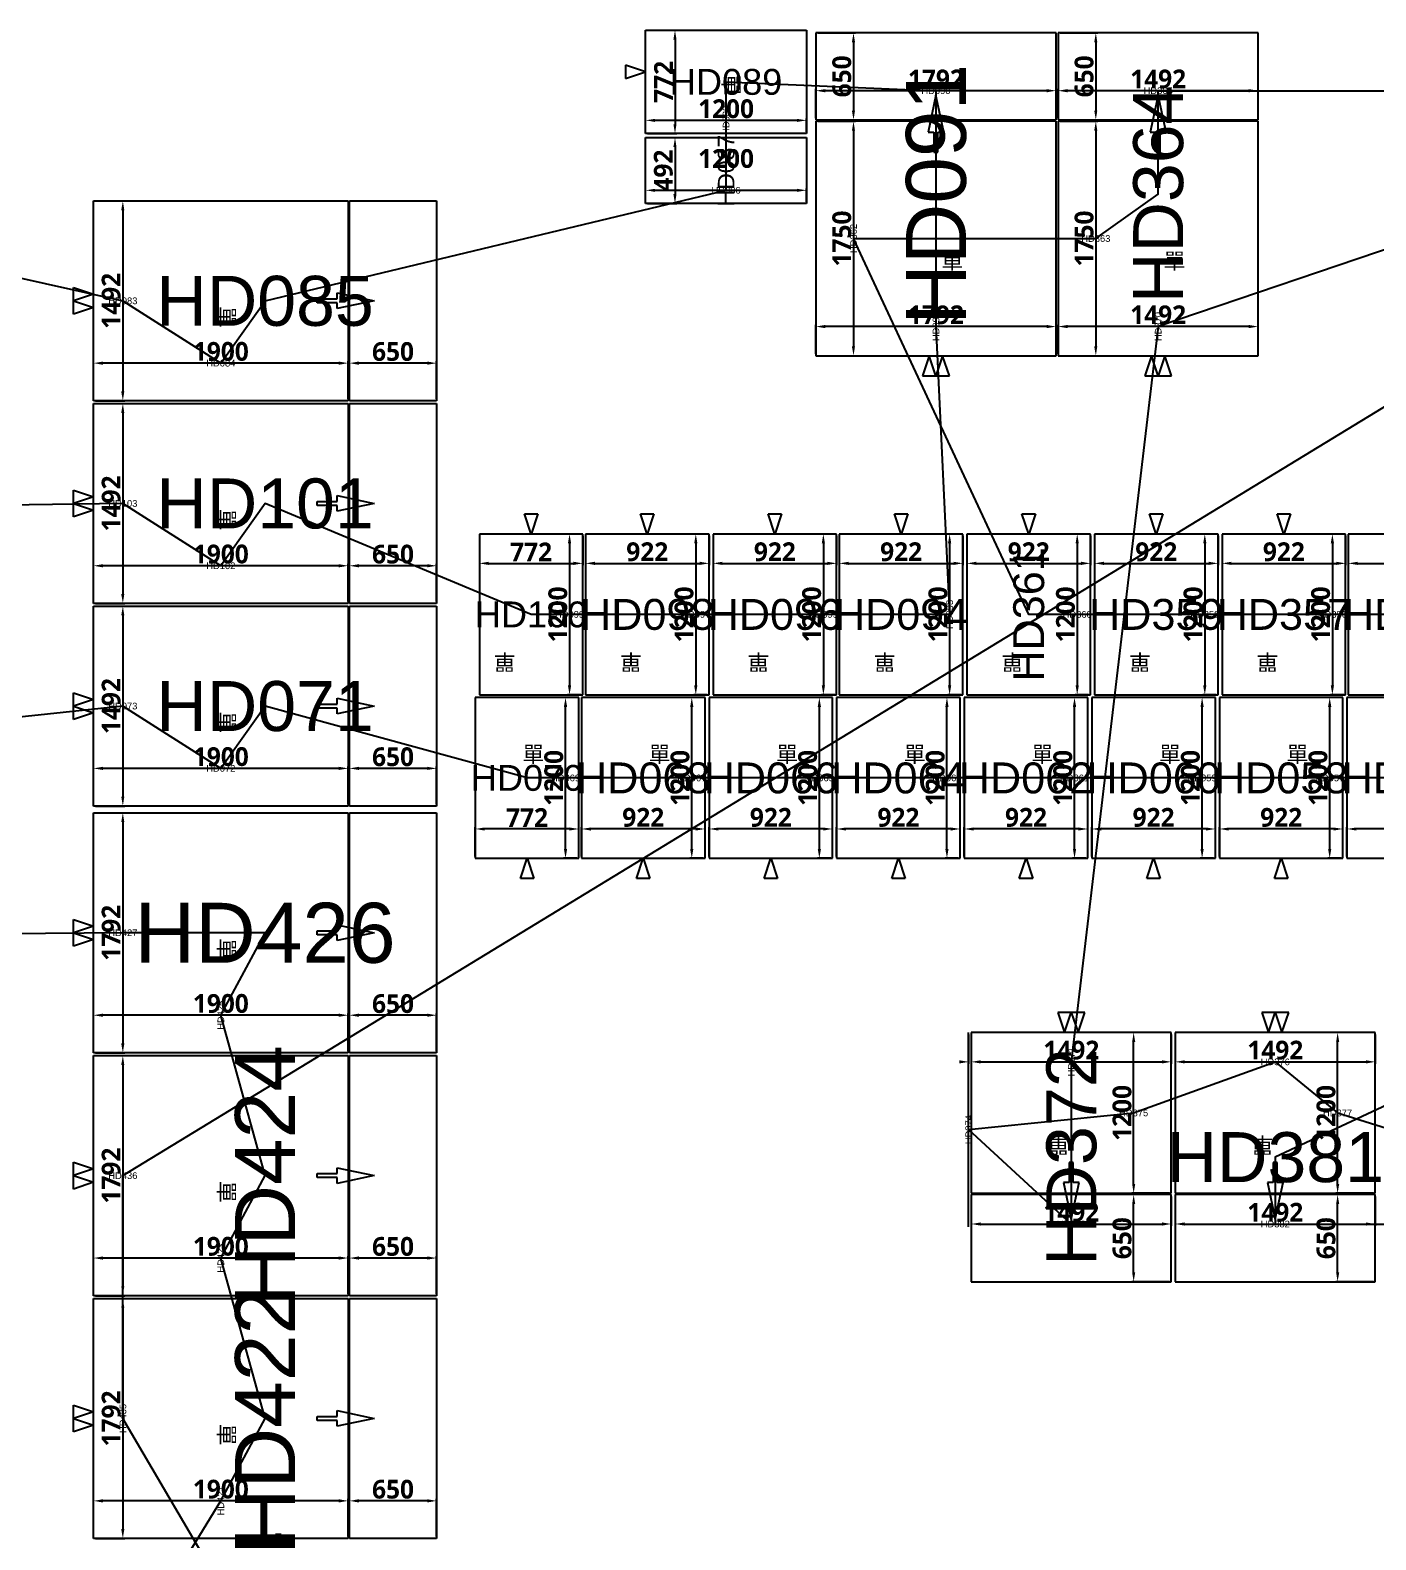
# Model space of a CAD drawing. Header units: millimetres. Extents: x -5972 to 42157, y -1056 to 27932.
# Drawn here: x 13947 to 23987, y 12348 to 23614 of the extents above; entities that cross this region are included whole.
import ezdxf
from ezdxf.enums import TextEntityAlignment as Align

# ---------------------------------------------------------------- set-up
doc = ezdxf.new("R2010")
doc.units = ezdxf.units.MM
for name, color, linetype in [('PREDICTION_ROUTE', 5, 'Continuous'), ('ROUTE_TEXT', 3, 'Continuous'), ('動線', 6, 'Continuous'), ('單層倉', 5, 'Continuous'), ('文字', 7, 'Continuous'), ('標註', 252, 'Continuous')]:
    doc.layers.add(name, color=color, linetype=linetype)
doc.styles.get("Standard").update_dxf_attribs({"font": 'arial.ttf'})
doc.styles.add('新細明體', font='')
doc.styles.add('黑體', font='')
doc.styles.get('新細明體').set_extended_font_data('PMingLiU')
doc.styles.get('黑體').set_extended_font_data('Microsoft JhengHei', bold=True)

msp = doc.modelspace()

# ---------------------------------------------------------------- linework, layer by layer
at = {"layer": 'PREDICTION_ROUTE'}
for points in [[(12619, 22045), (14638, 21594), (15369, 21129), (15699, 21594), (19139, 22419), (19139, 22566), (19139, 22941), (19139, 23228), (20705, 23162), (20705, 22389), (20705, 21402), (20807, 19254), (20445, 19254), (19865, 19254), (19503, 19254), (18913, 19254), (18551, 19254), (17971, 19254), (17684, 19254), (15699, 20082), (15369, 19617), (14638, 20082), (12189, 20046)], [(24243, 19254), (23663, 19254), (23301, 19254), (22711, 19254), (22349, 19254), (21759, 19254), (21397, 19254), (20090, 22059), (21898, 22059), (22363, 22389), (22363, 23162), (24915, 23162)], [(15699, 11442), (14638, 13254), (14638, 15066), (26112, 22059)], [(24300, 22059), (22363, 21402), (21715, 15915), (21715, 15204), (21715, 14705), (20949, 15409), (22180, 15534), (23237, 15915), (23702, 15534), (24759, 15204)], [(24233, 18034), (23643, 18034), (23281, 18034), (22691, 18034), (22329, 18034), (21739, 18034), (21377, 18034), (20787, 18034), (20425, 18034), (19835, 18034), (19473, 18034), (18883, 18034), (18521, 18034), (17941, 18034), (17654, 18034), (15699, 18570), (15369, 18105), (14638, 18570), (12901, 18384)], [(14638, 11442), (15369, 12639), (15699, 13254), (15369, 14451), (15699, 15066), (15369, 16263), (15699, 16878), (14638, 16878), (12901, 16862)], [(24759, 15915), (23237, 15204), (23237, 14705), (24759, 14705)]]:
    msp.add_lwpolyline(points, dxfattribs=at)
at = {"layer": '動線', "lineweight": -3}
for p, q in [((18539, 23303), (18389, 23353)), ((18389, 23353), (18389, 23253)), ((18389, 23253), (18539, 23303)), ((20705, 23128), (20646, 22853)), ((20764, 22853), (20705, 23128)), ((22363, 23128), (22304, 22853)), ((22422, 22853), (22363, 23128)), ((20646, 22853), (20690, 22853)), ((20690, 22853), (20690, 22703)), ((20720, 22703), (20720, 22853)), ((20720, 22853), (20764, 22853)), ((22304, 22853), (22348, 22853)), ((22348, 22853), (22348, 22703)), ((22378, 22703), (22378, 22853)), ((22378, 22853), (22422, 22853)), ((20690, 22703), (20720, 22703)), ((22348, 22703), (22378, 22703)), ((14269, 21594), (14269, 21694)), ((14269, 21694), (14419, 21644)), ((14419, 21644), (14269, 21594)), ((16238, 21609), (16238, 21653)), ((16238, 21653), (16513, 21594)), ((14269, 21494), (14269, 21594)), ((14269, 21594), (14419, 21544)), ((14419, 21544), (14269, 21494)), ((16088, 21579), (16088, 21609)), ((16088, 21609), (16238, 21609)), ((16238, 21579), (16088, 21579)), ((16513, 21594), (16238, 21536)), ((16238, 21536), (16238, 21579)), ((20655, 21184), (20605, 21034)), ((20705, 21034), (20655, 21184)), ((20755, 21184), (20705, 21034)), ((20805, 21034), (20755, 21184)), ((22313, 21184), (22263, 21034)), ((22363, 21034), (22313, 21184)), ((22413, 21184), (22363, 21034)), ((22463, 21034), (22413, 21184)), ((20605, 21034), (20705, 21034)), ((20705, 21034), (20805, 21034)), ((22263, 21034), (22363, 21034)), ((22363, 21034), (22463, 21034)), ((14269, 20082), (14269, 20182)), ((14269, 20182), (14419, 20132)), ((14419, 20132), (14269, 20082)), ((14269, 19982), (14269, 20082)), ((14269, 20082), (14419, 20032)), ((16088, 20067), (16088, 20097)), ((16088, 20097), (16238, 20097)), ((16238, 20067), (16088, 20067)), ((16238, 20097), (16238, 20141)), ((16238, 20141), (16513, 20082)), ((16513, 20082), (16238, 20024)), ((16238, 20024), (16238, 20067)), ((14419, 20032), (14269, 19982)), ((17684, 19854), (17634, 20004)), ((17634, 20004), (17734, 20004)), ((17734, 20004), (17684, 19854)), ((18551, 19854), (18501, 20004)), ((18501, 20004), (18601, 20004)), ((18551, 19854), (18501, 20004)), ((18501, 20004), (18601, 20004)), ((18601, 20004), (18551, 19854)), ((18601, 20004), (18551, 19854)), ((19503, 19854), (19453, 20004)), ((19453, 20004), (19553, 20004)), ((19503, 19854), (19453, 20004)), ((19453, 20004), (19553, 20004)), ((19553, 20004), (19503, 19854)), ((19553, 20004), (19503, 19854)), ((20445, 19854), (20395, 20004)), ((20395, 20004), (20495, 20004)), ((20445, 19854), (20395, 20004)), ((20395, 20004), (20495, 20004)), ((20495, 20004), (20445, 19854)), ((20495, 20004), (20445, 19854)), ((21397, 19854), (21347, 20004)), ((21347, 20004), (21447, 20004)), ((21397, 19854), (21347, 20004)), ((21347, 20004), (21447, 20004)), ((21447, 20004), (21397, 19854)), ((21447, 20004), (21397, 19854)), ((22349, 19854), (22299, 20004)), ((22299, 20004), (22399, 20004)), ((22349, 19854), (22299, 20004)), ((22299, 20004), (22399, 20004)), ((22399, 20004), (22349, 19854)), ((22399, 20004), (22349, 19854)), ((23301, 19854), (23251, 20004)), ((23251, 20004), (23351, 20004)), ((23301, 19854), (23251, 20004)), ((23251, 20004), (23351, 20004)), ((23351, 20004), (23301, 19854)), ((23351, 20004), (23301, 19854)), ((14269, 18570), (14269, 18670)), ((14269, 18670), (14419, 18620)), ((14419, 18620), (14269, 18570)), ((16238, 18585), (16238, 18629)), ((16238, 18629), (16513, 18570)), ((14269, 18470), (14269, 18570)), ((14269, 18570), (14419, 18520)), ((14419, 18520), (14269, 18470)), ((16088, 18555), (16088, 18585)), ((16088, 18585), (16238, 18585)), ((16238, 18555), (16088, 18555)), ((16513, 18570), (16238, 18512)), ((16238, 18512), (16238, 18555)), ((17604, 17284), (17654, 17434)), ((17604, 17284), (17654, 17434)), ((17654, 17434), (17704, 17284)), ((17654, 17434), (17704, 17284)), ((18471, 17284), (18521, 17434)), ((18471, 17284), (18521, 17434)), ((18521, 17434), (18571, 17284)), ((18521, 17434), (18571, 17284)), ((19423, 17284), (19473, 17434)), ((19423, 17284), (19473, 17434)), ((19473, 17434), (19523, 17284)), ((19473, 17434), (19523, 17284)), ((20375, 17284), (20425, 17434)), ((20425, 17434), (20475, 17284)), ((21327, 17284), (21377, 17434)), ((21327, 17284), (21377, 17434)), ((21377, 17434), (21427, 17284)), ((21377, 17434), (21427, 17284)), ((22279, 17284), (22329, 17434)), ((22279, 17284), (22329, 17434)), ((22329, 17434), (22379, 17284)), ((22329, 17434), (22379, 17284)), ((23231, 17284), (23281, 17434)), ((23281, 17434), (23331, 17284)), ((17704, 17284), (17604, 17284)), ((17704, 17284), (17604, 17284)), ((18571, 17284), (18471, 17284)), ((18571, 17284), (18471, 17284)), ((19523, 17284), (19423, 17284)), ((19523, 17284), (19423, 17284)), ((20475, 17284), (20375, 17284)), ((21427, 17284), (21327, 17284)), ((21427, 17284), (21327, 17284)), ((22379, 17284), (22279, 17284)), ((22379, 17284), (22279, 17284)), ((23331, 17284), (23231, 17284)), ((14269, 16878), (14269, 16978)), ((14269, 16978), (14419, 16928)), ((14419, 16928), (14269, 16878)), ((16238, 16893), (16238, 16937)), ((16238, 16937), (16513, 16878)), ((14269, 16778), (14269, 16878)), ((14269, 16878), (14419, 16828)), ((14419, 16828), (14269, 16778)), ((16088, 16863), (16088, 16893)), ((16088, 16893), (16238, 16893)), ((16238, 16863), (16088, 16863)), ((16513, 16878), (16238, 16820)), ((16238, 16820), (16238, 16863)), ((21715, 16284), (21615, 16284)), ((21615, 16284), (21665, 16134)), ((21665, 16134), (21715, 16284)), ((21815, 16284), (21715, 16284)), ((21715, 16284), (21765, 16134)), ((21765, 16134), (21815, 16284)), ((23237, 16284), (23137, 16284)), ((23137, 16284), (23187, 16134)), ((23187, 16134), (23237, 16284)), ((23337, 16284), (23237, 16284)), ((23237, 16284), (23287, 16134)), ((23287, 16134), (23337, 16284)), ((14269, 15066), (14269, 15166)), ((14269, 15166), (14419, 15116)), ((14419, 15116), (14269, 15066)), ((16238, 15081), (16238, 15125)), ((16238, 15125), (16513, 15066)), ((21730, 15165), (21700, 15165)), ((21700, 15165), (21700, 15015)), ((21730, 15015), (21730, 15165)), ((23252, 15165), (23222, 15165)), ((23222, 15165), (23222, 15015)), ((23252, 15015), (23252, 15165)), ((14269, 14966), (14269, 15066)), ((14269, 15066), (14419, 15016)), ((14419, 15016), (14269, 14966)), ((16088, 15051), (16088, 15081)), ((16088, 15081), (16238, 15081)), ((16238, 15051), (16088, 15051)), ((16513, 15066), (16238, 15008)), ((16238, 15008), (16238, 15051)), ((21700, 15015), (21656, 15015)), ((21656, 15015), (21715, 14740)), ((21715, 14740), (21774, 15015)), ((21774, 15015), (21730, 15015)), ((23222, 15015), (23178, 15015)), ((23178, 15015), (23237, 14740)), ((23237, 14740), (23296, 15015)), ((23296, 15015), (23252, 15015)), ((14269, 13254), (14269, 13354)), ((14269, 13354), (14419, 13304)), ((14419, 13304), (14269, 13254)), ((16238, 13269), (16238, 13313)), ((16238, 13313), (16513, 13254)), ((14269, 13154), (14269, 13254)), ((14269, 13254), (14419, 13204)), ((14419, 13204), (14269, 13154)), ((16088, 13239), (16088, 13269)), ((16088, 13269), (16238, 13269)), ((16238, 13239), (16088, 13239)), ((16513, 13254), (16238, 13196)), ((16238, 13196), (16238, 13239))]:
    msp.add_line(p, q, dxfattribs=at)
at = {"layer": '單層倉'}
for p, q in [((18539, 22842), (18539, 23614)), ((18539, 23614), (19739, 23614)), ((19739, 23614), (19739, 22842)), ((21601, 23594), (19809, 23594)), ((19809, 23594), (19809, 22944)), ((21601, 22944), (21601, 23594)), ((23109, 23594), (21617, 23594)), ((21617, 23594), (21617, 22944)), ((23109, 22944), (23109, 23594)), ((19809, 22944), (21601, 22944)), ((21601, 22934), (19809, 22934)), ((19809, 22934), (19809, 21184)), ((21601, 21184), (21601, 22934)), ((21617, 22944), (23109, 22944)), ((23109, 22934), (21617, 22934)), ((21617, 22934), (21617, 21184)), ((23109, 21184), (23109, 22934)), ((19739, 22842), (18539, 22842)), ((18539, 22320), (18539, 22812)), ((18539, 22812), (19739, 22812)), ((19739, 22812), (19739, 22320)), ((14419, 20848), (14419, 22340)), ((14419, 22340), (16319, 22340)), ((16319, 22340), (16319, 20848)), ((16329, 20848), (16329, 22340)), ((16329, 22340), (16979, 22340)), ((16979, 22340), (16979, 20848)), ((19739, 22320), (18539, 22320)), ((19809, 21184), (21601, 21184)), ((21617, 21184), (23109, 21184)), ((16319, 20848), (14419, 20848)), ((16979, 20848), (16329, 20848)), ((14419, 19336), (14419, 20828)), ((14419, 20828), (16319, 20828)), ((16319, 20828), (16319, 19336)), ((16329, 19336), (16329, 20828)), ((16329, 20828), (16979, 20828)), ((16979, 20828), (16979, 19336)), ((18070, 19854), (17298, 19854)), ((17298, 19854), (17298, 18654)), ((18070, 18654), (18070, 19854)), ((19012, 19854), (18090, 19854)), ((18090, 19854), (18090, 18654)), ((19012, 18654), (19012, 19854)), ((19964, 19854), (19042, 19854)), ((19042, 19854), (19042, 18654)), ((19964, 18654), (19964, 19854)), ((20906, 19854), (19984, 19854)), ((19984, 19854), (19984, 18654)), ((20906, 18654), (20906, 19854)), ((21858, 19854), (20936, 19854)), ((20936, 19854), (20936, 18654)), ((21858, 18654), (21858, 19854)), ((22810, 19854), (21888, 19854)), ((21888, 19854), (21888, 18654)), ((22810, 18654), (22810, 19854)), ((23762, 19854), (22840, 19854)), ((22840, 19854), (22840, 18654)), ((23762, 18654), (23762, 19854)), ((24704, 19854), (23782, 19854)), ((23782, 19854), (23782, 18654)), ((16319, 19336), (14419, 19336)), ((14419, 17824), (14419, 19316)), ((14419, 19316), (16319, 19316)), ((16319, 19316), (16319, 17824)), ((16979, 19336), (16329, 19336)), ((16329, 17824), (16329, 19316)), ((16329, 19316), (16979, 19316)), ((16979, 19316), (16979, 17824)), ((18040, 18634), (17268, 18634)), ((17268, 18634), (17268, 17434)), ((17298, 18654), (18070, 18654)), ((18040, 17434), (18040, 18634)), ((18982, 18634), (18060, 18634)), ((18060, 18634), (18060, 17434)), ((18090, 18654), (19012, 18654)), ((18982, 17434), (18982, 18634)), ((19934, 18634), (19012, 18634)), ((19012, 18634), (19012, 17434)), ((19042, 18654), (19964, 18654)), ((19934, 17434), (19934, 18634)), ((20886, 18634), (19964, 18634)), ((19964, 18634), (19964, 17434)), ((19984, 18654), (20906, 18654)), ((20886, 17434), (20886, 18634)), ((21838, 18634), (20916, 18634)), ((20916, 18634), (20916, 17434)), ((20936, 18654), (21858, 18654)), ((21838, 17434), (21838, 18634)), ((22790, 18634), (21868, 18634)), ((21868, 18634), (21868, 17434)), ((21888, 18654), (22810, 18654)), ((22790, 17434), (22790, 18634)), ((23742, 18634), (22820, 18634)), ((22820, 18634), (22820, 17434)), ((22840, 18654), (23762, 18654)), ((23742, 17434), (23742, 18634)), ((24694, 18634), (23772, 18634)), ((23772, 18634), (23772, 17434)), ((23782, 18654), (24704, 18654)), ((16319, 17824), (14419, 17824)), ((16979, 17824), (16329, 17824)), ((14419, 15982), (14419, 17774)), ((14419, 17774), (16319, 17774)), ((16319, 17774), (16319, 15982)), ((16329, 15982), (16329, 17774)), ((16329, 17774), (16979, 17774)), ((16979, 17774), (16979, 15982)), ((17268, 17434), (18040, 17434)), ((18060, 17434), (18982, 17434)), ((19012, 17434), (19934, 17434)), ((19964, 17434), (20886, 17434)), ((20916, 17434), (21838, 17434)), ((21868, 17434), (22790, 17434)), ((22820, 17434), (23742, 17434)), ((23772, 17434), (24694, 17434)), ((20949, 14684), (20949, 16134)), ((22461, 16134), (20969, 16134)), ((20969, 16134), (20969, 14934)), ((22461, 14934), (22461, 16134)), ((23983, 16134), (22491, 16134)), ((22491, 16134), (22491, 14934)), ((23983, 14934), (23983, 16134)), ((16319, 15982), (14419, 15982)), ((14419, 14170), (14419, 15962)), ((14419, 15962), (16319, 15962)), ((16319, 15962), (16319, 14170)), ((16979, 15982), (16329, 15982)), ((16329, 14170), (16329, 15962)), ((16329, 15962), (16979, 15962)), ((16979, 15962), (16979, 14170)), ((20969, 14934), (22461, 14934)), ((22461, 14924), (20969, 14924)), ((20969, 14924), (20969, 14274)), ((22461, 14274), (22461, 14924)), ((22491, 14934), (23983, 14934)), ((23983, 14924), (22491, 14924)), ((22491, 14924), (22491, 14274)), ((23983, 14274), (23983, 14924)), ((20969, 14274), (22461, 14274)), ((22491, 14274), (23983, 14274)), ((16319, 14170), (14419, 14170)), ((14419, 12358), (14419, 14150)), ((14419, 14150), (16319, 14150)), ((16319, 14150), (16319, 12358)), ((16979, 14170), (16329, 14170)), ((16329, 12358), (16329, 14150)), ((16329, 14150), (16979, 14150)), ((16979, 14150), (16979, 12358)), ((16319, 12358), (14419, 12358)), ((16979, 12358), (16329, 12358))]:
    msp.add_line(p, q, dxfattribs=at)
at = {"layer": '標註', "color": 251}
for p, q in [((18553, 23614), (18772, 23614)), ((19823, 23594), (20104, 23594)), ((21631, 23594), (21912, 23594)), ((18758, 23544), (18758, 22912)), ((20090, 23524), (20090, 23014)), ((21898, 23524), (21898, 23014)), ((19809, 22958), (19809, 23176)), ((21531, 23162), (19879, 23162)), ((21601, 22958), (21601, 23176)), ((21617, 22958), (21617, 23176)), ((23039, 23162), (21687, 23162)), ((23109, 22958), (23109, 23176)), ((18539, 22856), (18539, 22955)), ((18609, 22941), (19669, 22941)), ((19739, 22856), (19739, 22955)), ((19823, 22944), (20104, 22944)), ((19823, 22934), (20104, 22934)), ((21631, 22944), (21912, 22944)), ((21631, 22934), (21912, 22934)), ((18553, 22842), (18772, 22842)), ((18553, 22812), (18772, 22812)), ((20090, 22864), (20090, 21254)), ((21898, 22864), (21898, 21254)), ((18758, 22742), (18758, 22390)), ((18539, 22334), (18539, 22433)), ((18609, 22419), (19669, 22419)), ((19739, 22334), (19739, 22433)), ((14433, 22340), (14652, 22340)), ((18553, 22320), (18772, 22320)), ((14638, 22270), (14638, 20918)), ((19809, 21198), (19809, 21416)), ((21601, 21198), (21601, 21416)), ((21617, 21198), (21617, 21416)), ((23109, 21198), (23109, 21416)), ((21531, 21402), (19879, 21402)), ((23039, 21402), (21687, 21402)), ((19823, 21184), (20104, 21184)), ((21631, 21184), (21912, 21184)), ((14419, 20862), (14419, 21143)), ((16249, 21129), (14489, 21129)), ((16319, 20862), (16319, 21143)), ((16329, 20862), (16329, 21143)), ((16909, 21129), (16399, 21129)), ((16979, 20862), (16979, 21143)), ((14433, 20848), (14652, 20848)), ((14433, 20828), (14652, 20828)), ((14638, 20758), (14638, 19406)), ((17298, 19840), (17298, 19621)), ((17298, 19840), (17298, 19621)), ((18056, 19854), (17957, 19854)), ((18056, 19854), (17957, 19854)), ((18070, 19840), (18070, 19621)), ((18070, 19840), (18070, 19621)), ((18090, 19840), (18090, 19621)), ((18090, 19840), (18090, 19621)), ((18998, 19854), (18899, 19854)), ((18998, 19854), (18899, 19854)), ((19012, 19840), (19012, 19621)), ((19012, 19840), (19012, 19621)), ((19042, 19840), (19042, 19621)), ((19042, 19840), (19042, 19621)), ((19950, 19854), (19851, 19854)), ((19950, 19854), (19851, 19854)), ((19964, 19840), (19964, 19621)), ((19964, 19840), (19964, 19621)), ((19984, 19840), (19984, 19621)), ((19984, 19840), (19984, 19621)), ((20892, 19854), (20793, 19854)), ((20892, 19854), (20793, 19854)), ((20906, 19840), (20906, 19621)), ((20906, 19840), (20906, 19621)), ((20936, 19840), (20936, 19621)), ((20936, 19840), (20936, 19621)), ((21844, 19854), (21745, 19854)), ((21844, 19854), (21745, 19854)), ((21858, 19840), (21858, 19621)), ((21858, 19840), (21858, 19621)), ((21888, 19840), (21888, 19621)), ((21888, 19840), (21888, 19621)), ((22796, 19854), (22697, 19854)), ((22796, 19854), (22697, 19854)), ((22810, 19840), (22810, 19621)), ((22810, 19840), (22810, 19621)), ((22840, 19840), (22840, 19621)), ((22840, 19840), (22840, 19621)), ((23748, 19854), (23649, 19854)), ((23748, 19854), (23649, 19854)), ((23762, 19840), (23762, 19621)), ((23762, 19840), (23762, 19621)), ((23782, 19840), (23782, 19621)), ((23782, 19840), (23782, 19621)), ((17971, 19784), (17971, 18724)), ((17971, 19784), (17971, 18724)), ((18913, 19784), (18913, 18724)), ((18913, 19784), (18913, 18724)), ((19865, 19784), (19865, 18724)), ((19865, 19784), (19865, 18724)), ((20807, 19784), (20807, 18724)), ((20807, 19784), (20807, 18724)), ((21759, 19784), (21759, 18724)), ((21759, 19784), (21759, 18724)), ((22711, 19784), (22711, 18724)), ((22711, 19784), (22711, 18724)), ((23663, 19784), (23663, 18724)), ((23663, 19784), (23663, 18724)), ((14419, 19350), (14419, 19631)), ((16249, 19617), (14489, 19617)), ((16319, 19350), (16319, 19631)), ((16329, 19350), (16329, 19631)), ((16909, 19617), (16399, 19617)), ((16979, 19350), (16979, 19631)), ((17368, 19635), (18000, 19635)), ((17368, 19635), (18000, 19635)), ((18160, 19635), (18942, 19635)), ((18160, 19635), (18942, 19635)), ((19112, 19635), (19894, 19635)), ((19112, 19635), (19894, 19635)), ((20054, 19635), (20836, 19635)), ((20054, 19635), (20836, 19635)), ((21006, 19635), (21788, 19635)), ((21006, 19635), (21788, 19635)), ((21958, 19635), (22740, 19635)), ((21958, 19635), (22740, 19635)), ((22910, 19635), (23692, 19635)), ((22910, 19635), (23692, 19635)), ((23852, 19635), (24634, 19635)), ((23852, 19635), (24634, 19635)), ((14433, 19336), (14652, 19336)), ((14433, 19316), (14652, 19316)), ((14638, 19246), (14638, 17894)), ((18026, 18634), (17927, 18634)), ((18056, 18654), (17957, 18654)), ((18056, 18654), (17957, 18654)), ((18968, 18634), (18869, 18634)), ((18998, 18654), (18899, 18654)), ((18998, 18654), (18899, 18654)), ((19920, 18634), (19821, 18634)), ((19950, 18654), (19851, 18654)), ((19950, 18654), (19851, 18654)), ((20872, 18634), (20773, 18634)), ((20892, 18654), (20793, 18654)), ((20892, 18654), (20793, 18654)), ((21824, 18634), (21725, 18634)), ((21844, 18654), (21745, 18654)), ((21844, 18654), (21745, 18654)), ((22776, 18634), (22677, 18634)), ((22796, 18654), (22697, 18654)), ((22796, 18654), (22697, 18654)), ((23728, 18634), (23629, 18634)), ((23748, 18654), (23649, 18654)), ((23748, 18654), (23649, 18654)), ((17941, 17504), (17941, 18564)), ((18883, 17504), (18883, 18564)), ((19835, 17504), (19835, 18564)), ((20787, 17504), (20787, 18564)), ((21739, 17504), (21739, 18564)), ((22691, 17504), (22691, 18564)), ((23643, 17504), (23643, 18564)), ((14419, 17838), (14419, 18119)), ((16249, 18105), (14489, 18105)), ((16319, 17838), (16319, 18119)), ((16329, 17838), (16329, 18119)), ((16909, 18105), (16399, 18105)), ((16979, 17838), (16979, 18119)), ((14433, 17824), (14652, 17824)), ((14433, 17774), (14652, 17774)), ((14638, 17704), (14638, 16052)), ((17268, 17448), (17268, 17667)), ((17268, 17448), (17268, 17667)), ((17970, 17653), (17338, 17653)), ((17970, 17653), (17338, 17653)), ((18040, 17448), (18040, 17667)), ((18040, 17448), (18040, 17667)), ((18060, 17448), (18060, 17667)), ((18060, 17448), (18060, 17667)), ((18912, 17653), (18130, 17653)), ((18912, 17653), (18130, 17653)), ((18982, 17448), (18982, 17667)), ((18982, 17448), (18982, 17667)), ((19012, 17448), (19012, 17667)), ((19012, 17448), (19012, 17667)), ((19864, 17653), (19082, 17653)), ((19864, 17653), (19082, 17653)), ((19934, 17448), (19934, 17667)), ((19934, 17448), (19934, 17667)), ((19964, 17448), (19964, 17667)), ((19964, 17448), (19964, 17667)), ((20816, 17653), (20034, 17653)), ((20816, 17653), (20034, 17653)), ((20886, 17448), (20886, 17667)), ((20886, 17448), (20886, 17667)), ((20916, 17448), (20916, 17667)), ((20916, 17448), (20916, 17667)), ((21768, 17653), (20986, 17653)), ((21768, 17653), (20986, 17653)), ((21838, 17448), (21838, 17667)), ((21838, 17448), (21838, 17667)), ((21868, 17448), (21868, 17667)), ((21868, 17448), (21868, 17667)), ((22720, 17653), (21938, 17653)), ((22720, 17653), (21938, 17653)), ((22790, 17448), (22790, 17667)), ((22790, 17448), (22790, 17667)), ((22820, 17448), (22820, 17667)), ((22820, 17448), (22820, 17667)), ((23672, 17653), (22890, 17653)), ((23672, 17653), (22890, 17653)), ((23742, 17448), (23742, 17667)), ((23742, 17448), (23742, 17667)), ((23772, 17448), (23772, 17667)), ((23772, 17448), (23772, 17667)), ((24624, 17653), (23842, 17653)), ((24624, 17653), (23842, 17653)), ((18026, 17434), (17927, 17434)), ((18968, 17434), (18869, 17434)), ((19920, 17434), (19821, 17434)), ((20872, 17434), (20773, 17434)), ((21824, 17434), (21725, 17434)), ((22776, 17434), (22677, 17434)), ((23728, 17434), (23629, 17434)), ((14419, 15996), (14419, 16277)), ((16249, 16263), (14489, 16263)), ((16319, 15996), (16319, 16277)), ((16329, 15996), (16329, 16277)), ((16909, 16263), (16399, 16263)), ((16979, 15996), (16979, 16277)), ((20949, 16120), (20949, 15901)), ((20969, 16120), (20969, 15901)), ((22447, 16134), (22166, 16134)), ((22461, 16120), (22461, 15901)), ((22491, 16120), (22491, 15901)), ((23969, 16134), (23688, 16134)), ((23983, 16120), (23983, 15901)), ((22180, 15004), (22180, 16064)), ((23702, 15004), (23702, 16064)), ((14433, 15982), (14652, 15982)), ((14433, 15962), (14652, 15962)), ((14638, 15892), (14638, 14240)), ((21039, 15915), (22391, 15915)), ((22561, 15915), (23913, 15915)), ((20969, 14910), (20969, 14691)), ((22447, 14934), (22166, 14934)), ((22447, 14924), (22166, 14924)), ((22461, 14910), (22461, 14691)), ((22491, 14910), (22491, 14691)), ((23969, 14934), (23688, 14934)), ((23969, 14924), (23688, 14924)), ((23983, 14910), (23983, 14691)), ((22180, 14344), (22180, 14854)), ((23702, 14344), (23702, 14854)), ((21039, 14705), (22391, 14705)), ((22561, 14705), (23913, 14705)), ((14419, 14184), (14419, 14465)), ((16249, 14451), (14489, 14451)), ((16319, 14184), (16319, 14465)), ((16329, 14184), (16329, 14465)), ((16909, 14451), (16399, 14451)), ((16979, 14184), (16979, 14465)), ((22447, 14274), (22166, 14274)), ((23969, 14274), (23688, 14274)), ((14433, 14170), (14652, 14170)), ((14433, 14150), (14652, 14150)), ((14638, 14080), (14638, 12428)), ((14419, 12372), (14419, 12653)), ((16249, 12639), (14489, 12639)), ((16319, 12372), (16319, 12653)), ((16329, 12372), (16329, 12653)), ((16909, 12639), (16399, 12639)), ((16979, 12372), (16979, 12653)), ((14433, 12358), (14652, 12358))]:
    msp.add_line(p, q, dxfattribs=at)
for points in [[(18746, 23544), (18769, 23544), (18758, 23614)], [(20078, 23524), (20101, 23524), (20090, 23594)], [(21886, 23524), (21909, 23524), (21898, 23594)], [(19879, 23174), (19879, 23150), (19809, 23162)], [(21531, 23174), (21531, 23150), (21601, 23162)], [(21687, 23174), (21687, 23150), (21617, 23162)], [(23039, 23174), (23039, 23150), (23109, 23162)], [(20078, 23014), (20101, 23014), (20090, 22944)], [(21886, 23014), (21909, 23014), (21898, 22944)], [(18609, 22952), (18609, 22929), (18539, 22941)], [(18746, 22912), (18769, 22912), (18758, 22842)], [(19669, 22952), (19669, 22929), (19739, 22941)], [(20078, 22864), (20101, 22864), (20090, 22934)], [(21886, 22864), (21909, 22864), (21898, 22934)], [(18746, 22742), (18769, 22742), (18758, 22812)], [(18609, 22430), (18609, 22407), (18539, 22419)], [(19669, 22430), (19669, 22407), (19739, 22419)], [(14626, 22270), (14649, 22270), (14638, 22340)], [(18746, 22390), (18769, 22390), (18758, 22320)], [(19879, 21414), (19879, 21390), (19809, 21402)], [(21531, 21414), (21531, 21390), (21601, 21402)], [(21687, 21414), (21687, 21390), (21617, 21402)], [(23039, 21414), (23039, 21390), (23109, 21402)], [(20078, 21254), (20101, 21254), (20090, 21184)], [(21886, 21254), (21909, 21254), (21898, 21184)], [(14489, 21141), (14489, 21117), (14419, 21129)], [(16249, 21141), (16249, 21117), (16319, 21129)], [(16399, 21141), (16399, 21117), (16329, 21129)], [(16909, 21141), (16909, 21117), (16979, 21129)], [(14626, 20918), (14649, 20918), (14638, 20848)], [(14626, 20758), (14649, 20758), (14638, 20828)], [(17959, 19784), (17983, 19784), (17971, 19854)], [(17959, 19784), (17983, 19784), (17971, 19854)], [(18901, 19784), (18925, 19784), (18913, 19854)], [(18901, 19784), (18925, 19784), (18913, 19854)], [(19853, 19784), (19877, 19784), (19865, 19854)], [(19853, 19784), (19877, 19784), (19865, 19854)], [(20795, 19784), (20819, 19784), (20807, 19854)], [(20795, 19784), (20819, 19784), (20807, 19854)], [(21747, 19784), (21771, 19784), (21759, 19854)], [(21747, 19784), (21771, 19784), (21759, 19854)], [(22699, 19784), (22723, 19784), (22711, 19854)], [(22699, 19784), (22723, 19784), (22711, 19854)], [(23651, 19784), (23675, 19784), (23663, 19854)], [(23651, 19784), (23675, 19784), (23663, 19854)], [(14489, 19629), (14489, 19605), (14419, 19617)], [(16249, 19629), (16249, 19605), (16319, 19617)], [(16399, 19629), (16399, 19605), (16329, 19617)], [(16909, 19629), (16909, 19605), (16979, 19617)], [(17368, 19647), (17368, 19623), (17298, 19635)], [(17368, 19647), (17368, 19623), (17298, 19635)], [(18000, 19647), (18000, 19623), (18070, 19635)], [(18000, 19647), (18000, 19623), (18070, 19635)], [(18160, 19647), (18160, 19623), (18090, 19635)], [(18160, 19647), (18160, 19623), (18090, 19635)], [(18942, 19647), (18942, 19623), (19012, 19635)], [(18942, 19647), (18942, 19623), (19012, 19635)], [(19112, 19647), (19112, 19623), (19042, 19635)], [(19112, 19647), (19112, 19623), (19042, 19635)], [(19894, 19647), (19894, 19623), (19964, 19635)], [(19894, 19647), (19894, 19623), (19964, 19635)], [(20054, 19647), (20054, 19623), (19984, 19635)], [(20054, 19647), (20054, 19623), (19984, 19635)], [(20836, 19647), (20836, 19623), (20906, 19635)], [(20836, 19647), (20836, 19623), (20906, 19635)], [(21006, 19647), (21006, 19623), (20936, 19635)], [(21006, 19647), (21006, 19623), (20936, 19635)], [(21788, 19647), (21788, 19623), (21858, 19635)], [(21788, 19647), (21788, 19623), (21858, 19635)], [(21958, 19647), (21958, 19623), (21888, 19635)], [(21958, 19647), (21958, 19623), (21888, 19635)], [(22740, 19647), (22740, 19623), (22810, 19635)], [(22740, 19647), (22740, 19623), (22810, 19635)], [(22910, 19647), (22910, 19623), (22840, 19635)], [(22910, 19647), (22910, 19623), (22840, 19635)], [(23692, 19647), (23692, 19623), (23762, 19635)], [(23692, 19647), (23692, 19623), (23762, 19635)], [(23852, 19647), (23852, 19623), (23782, 19635)], [(23852, 19647), (23852, 19623), (23782, 19635)], [(14626, 19406), (14649, 19406), (14638, 19336)], [(14626, 19246), (14649, 19246), (14638, 19316)], [(17959, 18724), (17983, 18724), (17971, 18654)], [(17959, 18724), (17983, 18724), (17971, 18654)], [(18901, 18724), (18925, 18724), (18913, 18654)], [(18901, 18724), (18925, 18724), (18913, 18654)], [(19853, 18724), (19877, 18724), (19865, 18654)], [(19853, 18724), (19877, 18724), (19865, 18654)], [(20795, 18724), (20819, 18724), (20807, 18654)], [(20795, 18724), (20819, 18724), (20807, 18654)], [(21747, 18724), (21771, 18724), (21759, 18654)], [(21747, 18724), (21771, 18724), (21759, 18654)], [(22699, 18724), (22723, 18724), (22711, 18654)], [(22699, 18724), (22723, 18724), (22711, 18654)], [(23651, 18724), (23675, 18724), (23663, 18654)], [(23651, 18724), (23675, 18724), (23663, 18654)], [(17929, 18564), (17953, 18564), (17941, 18634)], [(18871, 18564), (18895, 18564), (18883, 18634)], [(19823, 18564), (19847, 18564), (19835, 18634)], [(20775, 18564), (20799, 18564), (20787, 18634)], [(21727, 18564), (21751, 18564), (21739, 18634)], [(22679, 18564), (22703, 18564), (22691, 18634)], [(23631, 18564), (23655, 18564), (23643, 18634)], [(14489, 18117), (14489, 18093), (14419, 18105)], [(16249, 18117), (16249, 18093), (16319, 18105)], [(16399, 18117), (16399, 18093), (16329, 18105)], [(16909, 18117), (16909, 18093), (16979, 18105)], [(14626, 17894), (14649, 17894), (14638, 17824)], [(14626, 17704), (14649, 17704), (14638, 17774)], [(17338, 17664), (17338, 17641), (17268, 17653)], [(17338, 17664), (17338, 17641), (17268, 17653)], [(17970, 17664), (17970, 17641), (18040, 17653)], [(17970, 17664), (17970, 17641), (18040, 17653)], [(18130, 17664), (18130, 17641), (18060, 17653)], [(18130, 17664), (18130, 17641), (18060, 17653)], [(18912, 17664), (18912, 17641), (18982, 17653)], [(18912, 17664), (18912, 17641), (18982, 17653)], [(19082, 17664), (19082, 17641), (19012, 17653)], [(19082, 17664), (19082, 17641), (19012, 17653)], [(19864, 17664), (19864, 17641), (19934, 17653)], [(19864, 17664), (19864, 17641), (19934, 17653)], [(20034, 17664), (20034, 17641), (19964, 17653)], [(20034, 17664), (20034, 17641), (19964, 17653)], [(20816, 17664), (20816, 17641), (20886, 17653)], [(20816, 17664), (20816, 17641), (20886, 17653)], [(20986, 17664), (20986, 17641), (20916, 17653)], [(20986, 17664), (20986, 17641), (20916, 17653)], [(21768, 17664), (21768, 17641), (21838, 17653)], [(21768, 17664), (21768, 17641), (21838, 17653)], [(21938, 17664), (21938, 17641), (21868, 17653)], [(21938, 17664), (21938, 17641), (21868, 17653)], [(22720, 17664), (22720, 17641), (22790, 17653)], [(22720, 17664), (22720, 17641), (22790, 17653)], [(22890, 17664), (22890, 17641), (22820, 17653)], [(22890, 17664), (22890, 17641), (22820, 17653)], [(23672, 17664), (23672, 17641), (23742, 17653)], [(23672, 17664), (23672, 17641), (23742, 17653)], [(23842, 17664), (23842, 17641), (23772, 17653)], [(23842, 17664), (23842, 17641), (23772, 17653)], [(17929, 17504), (17953, 17504), (17941, 17434)], [(18871, 17504), (18895, 17504), (18883, 17434)], [(19823, 17504), (19847, 17504), (19835, 17434)], [(20775, 17504), (20799, 17504), (20787, 17434)], [(21727, 17504), (21751, 17504), (21739, 17434)], [(22679, 17504), (22703, 17504), (22691, 17434)], [(23631, 17504), (23655, 17504), (23643, 17434)], [(14489, 16275), (14489, 16251), (14419, 16263)], [(16249, 16275), (16249, 16251), (16319, 16263)], [(16399, 16275), (16399, 16251), (16329, 16263)], [(16909, 16275), (16909, 16251), (16979, 16263)], [(22169, 16064), (22192, 16064), (22180, 16134)], [(23691, 16064), (23714, 16064), (23702, 16134)], [(14626, 16052), (14649, 16052), (14638, 15982)], [(14626, 15892), (14649, 15892), (14638, 15962)], [(20879, 15927), (20879, 15903), (20949, 15915)], [(21039, 15927), (21039, 15903), (20969, 15915)], [(22391, 15927), (22391, 15903), (22461, 15915)], [(22561, 15927), (22561, 15903), (22491, 15915)], [(23913, 15927), (23913, 15903), (23983, 15915)], [(22169, 15004), (22192, 15004), (22180, 14934)], [(23691, 15004), (23714, 15004), (23702, 14934)], [(22169, 14854), (22192, 14854), (22180, 14924)], [(23691, 14854), (23714, 14854), (23702, 14924)], [(21039, 14717), (21039, 14693), (20969, 14705)], [(22391, 14717), (22391, 14693), (22461, 14705)], [(22561, 14717), (22561, 14693), (22491, 14705)], [(23913, 14717), (23913, 14693), (23983, 14705)], [(14489, 14463), (14489, 14439), (14419, 14451)], [(16249, 14463), (16249, 14439), (16319, 14451)], [(16399, 14463), (16399, 14439), (16329, 14451)], [(16909, 14463), (16909, 14439), (16979, 14451)], [(22169, 14344), (22192, 14344), (22180, 14274)], [(23691, 14344), (23714, 14344), (23702, 14274)], [(14626, 14240), (14649, 14240), (14638, 14170)], [(14626, 14080), (14649, 14080), (14638, 14150)], [(14489, 12651), (14489, 12627), (14419, 12639)], [(16249, 12651), (16249, 12627), (16319, 12639)], [(16399, 12651), (16399, 12627), (16329, 12639)], [(16909, 12651), (16909, 12627), (16979, 12639)], [(14626, 12428), (14649, 12428), (14638, 12358)]]:
    msp.add_solid(points, dxfattribs=at)

# ---------------------------------------------------------------- texts
at = {"layer": 'ROUTE_TEXT'}
for s, height, p in [('HD089', 193, (19139, 23228)), ('HD090', 50, (20705, 23162)), ('HD365', 50, (22363, 23162)), ('HD086', 50, (19139, 22419)), ('HD363', 50, (21898, 22059)), ('HD085', 373, (15699, 21594)), ('HD083', 50, (14638, 21594)), ('HD084', 50, (15369, 21129)), ('HD101', 373, (15699, 20082)), ('HD103', 50, (14638, 20082)), ('HD102', 50, (15369, 19617)), ('HD100', 193, (17684, 19254)), ('HD099', 50, (17971, 19254)), ('HD098', 230.5, (18551, 19254)), ('HD097', 50, (18913, 19254)), ('HD096', 230.5, (19503, 19254)), ('HD095', 50, (19865, 19254)), ('HD094', 230.5, (20445, 19254)), ('HD360', 50, (21759, 19254)), ('HD359', 230.5, (22349, 19254)), ('HD358', 50, (22711, 19254)), ('HD357', 230.5, (23301, 19254)), ('HD356', 50, (23663, 19254)), ('HD355', 230.5, (24243, 19254)), ('HD071', 373, (15699, 18570)), ('HD073', 50, (14638, 18570)), ('HD068', 230.5, (18521, 18034)), ('HD066', 230.5, (19473, 18034)), ('HD064', 230.5, (20425, 18034)), ('HD062', 230.5, (21377, 18034)), ('HD060', 230.5, (22329, 18034)), ('HD058', 230.5, (23281, 18034)), ('HD056', 230.5, (24233, 18034)), ('HD072', 50, (15369, 18105)), ('HD070', 193, (17654, 18034)), ('HD069', 50, (17941, 18034)), ('HD067', 50, (18883, 18034)), ('HD065', 50, (19835, 18034)), ('HD063', 50, (20787, 18034)), ('HD061', 50, (21739, 18034)), ('HD059', 50, (22691, 18034)), ('HD057', 50, (23643, 18034)), ('HD426', 448, (15699, 16878)), ('HD427', 50, (14638, 16878)), ('HD376', 50, (23237, 15915)), ('HD375', 50, (22180, 15534)), ('HD377', 50, (23702, 15534)), ('HD381', 373, (23237, 15204)), ('HD436', 50, (14638, 15066)), ('HD373', 50, (21715, 14705)), ('HD382', 50, (23237, 14705))]:
    msp.add_text(s, height=height, dxfattribs=at).set_placement(p, align=Align.MIDDLE_CENTER)
for s, height, p in [('HD091', 448, (20705, 22389)), ('HD364', 373, (22363, 22389)), ('HD088', 50, (19139, 22941)), ('HD087', 123, (19139, 22566)), ('HD362', 50, (20090, 22059)), ('HD092', 50, (20705, 21402)), ('HD370', 50, (22363, 21402)), ('HD361', 230.5, (21397, 19254)), ('HD093', 50, (20807, 19254)), ('HD425', 50, (15369, 16263)), ('HD424', 448, (15699, 15066)), ('HD371', 50, (21715, 15915)), ('HD372', 373, (21715, 15204)), ('HD374', 50, (20949, 15409)), ('HD423', 50, (15369, 14451)), ('HD422', 448, (15699, 13254)), ('HD435', 50, (14638, 13254)), ('HD421', 50, (15369, 12639)), ('HD434', 448, (15699, 11442))]:
    msp.add_text(s, height=height, rotation=90, dxfattribs=at).set_placement(p, align=Align.MIDDLE_CENTER)
at = {"layer": '文字', "color": 3, "style": '新細明體'}
for rotation, p in [(270, (19117, 23289)), (360, (20745, 21831)), (360, (22403, 21831)), (270, (15351, 21555)), (270, (15351, 20043)), (180, (17569, 18958)), (180, (18511, 18958)), (180, (19463, 18958)), (180, (20405, 18958)), (180, (21357, 18958)), (180, (22309, 18958)), (180, (23261, 18958)), (270, (15351, 18531)), (360, (17619, 18150)), (360, (18561, 18150)), (360, (19513, 18150)), (360, (20465, 18150)), (360, (21417, 18150)), (360, (22369, 18150)), (360, (23321, 18150)), (270, (15351, 16839)), (180, (21701, 15353)), (180, (23223, 15353)), (270, (15351, 15027)), (270, (15351, 13215))]:
    msp.add_text('單', height=120, rotation=rotation, dxfattribs=at).set_placement(p)
at = {"layer": '標註', "color": 2, "char_height": 140, "attachment_point": 5, "rotation": 90, "style": '黑體'}
for s, insert in [('772', (18672, 23228)), ('492', (18671, 22566)), ('1492', (14551, 21594)), ('1492', (14551, 20082)), ('1492', (14551, 18570)), ('1792', (14551, 16878)), ('1792', (14551, 15066)), ('1792', (14551, 13254))]:
    msp.add_mtext(s, dxfattribs=dict(at, insert=insert))
at = {"layer": '標註', "color": 251, "char_height": 140, "attachment_point": 5, "rotation": 90, "style": '黑體'}
for s, insert in [('650', (20003, 23269)), ('650', (21811, 23269)), ('1750', (20003, 22059)), ('1750', (21811, 22059)), ('1200', (17884, 19254)), ('1200', (17884, 19254)), ('1200', (18826, 19254)), ('1200', (18826, 19254)), ('1200', (19778, 19254)), ('1200', (19778, 19254)), ('1200', (20720, 19254)), ('1200', (20720, 19254)), ('1200', (21672, 19254)), ('1200', (21672, 19254)), ('1200', (22624, 19254)), ('1200', (22624, 19254)), ('1200', (23576, 19254)), ('1200', (23576, 19254)), ('1200', (17854, 18034)), ('1200', (18796, 18034)), ('1200', (19748, 18034)), ('1200', (20700, 18034)), ('1200', (21652, 18034)), ('1200', (22604, 18034)), ('1200', (23556, 18034)), ('1200', (22094, 15534)), ('1200', (23616, 15534)), ('650', (22094, 14599)), ('650', (23616, 14599))]:
    msp.add_mtext(s, dxfattribs=dict(at, insert=insert))
at = {"layer": '標註', "color": 251, "char_height": 140, "attachment_point": 5, "style": '黑體'}
for s, insert in [('1792', (20705, 23249)), ('1492', (22363, 23249)), ('1200', (19139, 23027)), ('1200', (19139, 22655)), ('1900', (15369, 21216)), ('650', (16654, 21215)), ('1900', (15369, 19704)), ('650', (16654, 19703)), ('1900', (15369, 18192)), ('650', (16654, 18191)), ('1900', (15369, 16350)), ('650', (16654, 16349)), ('1492', (21715, 14792)), ('1492', (23237, 14792)), ('1900', (15369, 14538)), ('650', (16654, 14537)), ('1900', (15369, 12726)), ('650', (16654, 12725))]:
    msp.add_mtext(s, dxfattribs=dict(at, insert=insert))
at = {"layer": '標註', "color": 2, "char_height": 140, "attachment_point": 5, "style": '黑體'}
for s, insert in [('1792', (20705, 21489)), ('1492', (22363, 21489)), ('772', (17684, 19720)), ('772', (17684, 19720)), ('922', (18551, 19721)), ('922', (18551, 19721)), ('922', (19503, 19721)), ('922', (19503, 19721)), ('922', (20445, 19721)), ('922', (20445, 19721)), ('922', (21397, 19721)), ('922', (21397, 19721)), ('922', (22349, 19721)), ('922', (22349, 19721)), ('922', (23301, 19721)), ('922', (23301, 19721)), ('772', (17654, 17738)), ('772', (17654, 17738)), ('922', (18521, 17739)), ('922', (18521, 17739)), ('922', (19473, 17739)), ('922', (19473, 17739)), ('922', (20425, 17739)), ('922', (20425, 17739)), ('922', (21377, 17739)), ('922', (21377, 17739)), ('922', (22329, 17739)), ('922', (22329, 17739)), ('922', (23281, 17739)), ('922', (23281, 17739)), ('1492', (21715, 16002)), ('1492', (23237, 16002))]:
    msp.add_mtext(s, dxfattribs=dict(at, insert=insert))

doc.saveas('drawing.dxf')
